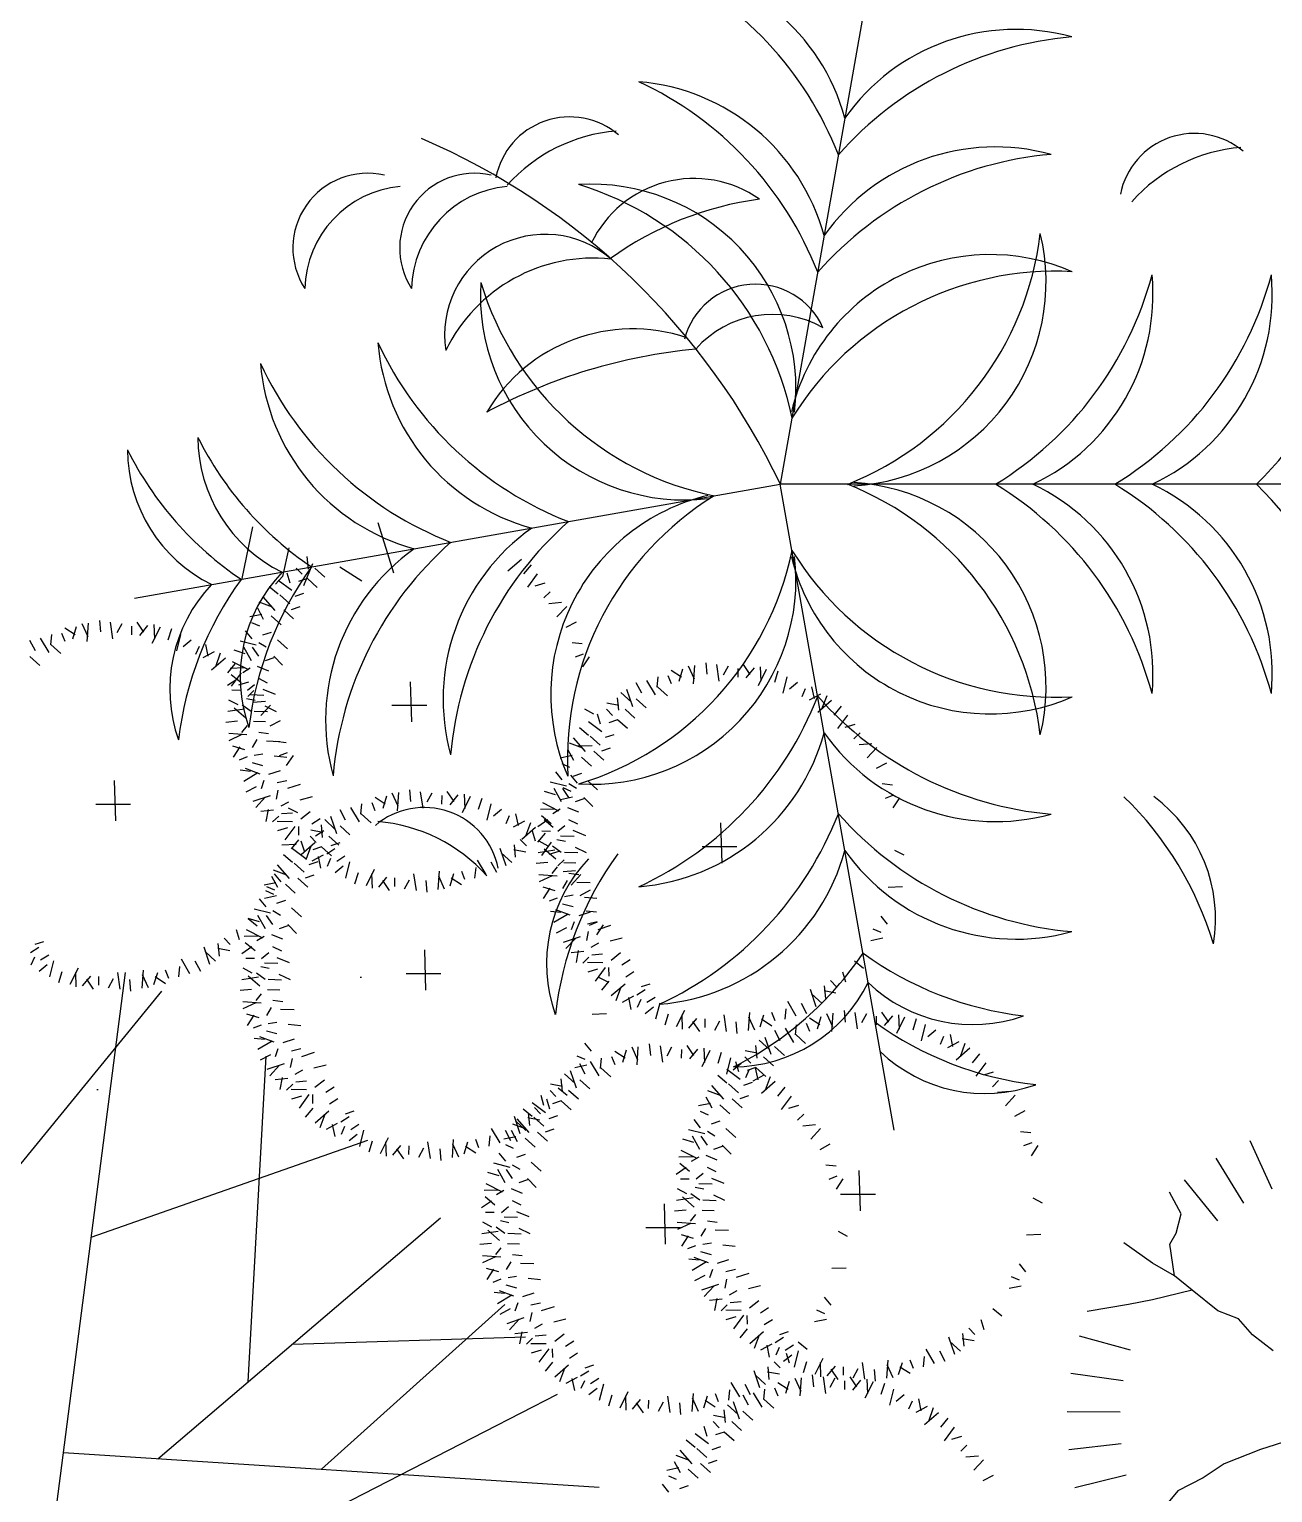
# Model space of a CAD drawing. Header units: millimetres. Extents: x 216896 to 446004, y 63591 to 243769.
# Drawn here: x 395228 to 396462, y 135965 to 137417 of the extents above; entities that cross this region are included whole.
import ezdxf

# ---------------------------------------------------------------- set-up
doc = ezdxf.new("R2010")
doc.units = ezdxf.units.MM
doc.layers.add('green', color=7, linetype='Continuous', true_color=0x45e718)
doc.layers.add('trees', color=7, linetype='Continuous', true_color=0x547000)

msp = doc.modelspace()

# ---------------------------------------------------------------- hatches: boundary and pattern name
at = {"layer": 'trees'}
h = msp.add_hatch(dxfattribs=at)
h.set_pattern_fill('AR-SAND', color=256, scale=800, angle=-13.3582, style=0)
h.set_pattern_definition([(24.1418192, (-254361296.3, 15354406.2), (307.104099, 1511.3975627), [0, -1216, 0, -1360, 0, -1300]), (354.1418192, (-254361296.3, 15354406.2), (1899.13399, 1869.525503), [0, -656, 0, -1096, 0, -420]), (314.1418192, (-254362253.6, 15354633.5), (2424.956389, -571.182904), [0, -400, 0, -1440, 0, -1880]), (304.1418192, (-254362253.6, 15354633.5), (2502.057127, 127.520706), [0, -200, 0, -944, 0, -1080])])
edge = h.paths.add_edge_path()
edge.add_arc((392470.5, 131627.5), 5790.2, -13.35818, 346.64182)

# ---------------------------------------------------------------- linework, layer by layer
at = {"layer": 'green'}
for p, q in [((396085.9, 137606), (395972.9, 136965.3)), ((395332.1, 136852.3), (395972.9, 136965.3)), ((396623.6, 136965.3), (395972.9, 136965.3)), ((396085.9, 136324.5), (395972.9, 136965.3)), ((395498.4, 136875.9), (395492.5, 136882)), ((395503.2, 136893.5), (395504.4, 136881)), ((395520.8, 136873.1), (395511, 136882)), ((395702.4, 136879.3), (395716, 136891.1)), ((395718.4, 136876.3), (395725.9, 136885.2)), ((395488.1, 136859.8), (395474.7, 136869.7)), ((395486.6, 136867.2), (395483.6, 136877.1)), ((395503.6, 136871.7), (395494.9, 136868.7)), ((395513.4, 136862.8), (395503.6, 136871.7)), ((395722.2, 136863), (395732, 136876.3)), ((395729.6, 136864.5), (395739.4, 136867.4)), ((395471.8, 136840.1), (395459.9, 136853.6)), ((395474.7, 136856.1), (395465.8, 136863.5)), ((395486.3, 136846.5), (395476.4, 136855.4)), ((395499.9, 136856.8), (395491.2, 136853.9)), ((395738.2, 136852.6), (395744.4, 136858.5)), ((395454, 136842.5), (395459.9, 136831.4)), ((395455.5, 136848.7), (395468.8, 136843.8)), ((395490, 136831.7), (395480.1, 136840.6)), ((395496.2, 136843.5), (395487.5, 136840.6)), ((395755.8, 136847.8), (395743.3, 136846.6)), ((395761, 136844.1), (395751.3, 136833.7)), ((395274.3, 136823.7), (395270.7, 136811.7)), ((395279.7, 136827.1), (395285.7, 136814.1)), ((395285.1, 136809.4), (395286.4, 136827.4)), ((395298.6, 136818.7), (395297.5, 136830.2)), ((395310.6, 136811.9), (395308.2, 136828.3)), ((395314.8, 136818.1), (395319.7, 136827.2)), ((395329.3, 136815.9), (395329.5, 136824.4)), ((395334.3, 136828.5), (395341.1, 136818.5)), ((395345.1, 136825), (395337.1, 136815.3)), ((395349.7, 136807.6), (395357.7, 136823.8)), ((395351.4, 136826), (395351.9, 136811.8)), ((395446.6, 136833.9), (395458.4, 136836.4)), ((395456.3, 136824.4), (395448.5, 136827.9)), ((395477.6, 136825.7), (395467.8, 136834.6)), ((395760.4, 136823.5), (395770.7, 136828.9)), ((395233.7, 136800.1), (395228.3, 136810.3)), ((395247.5, 136798.4), (395238.9, 136812.6)), ((395248.9, 136805.8), (395250, 136816.1)), ((395263.2, 136809.3), (395260.1, 136817.2)), ((395263, 136822.9), (395273.1, 136816.2)), ((395365.6, 136811), (395369.1, 136822.1)), ((395374.1, 136800.1), (395378.2, 136816.2)), ((395380.4, 136804.3), (395388.4, 136810.8)), ((395452.9, 136805.6), (395436.8, 136809.7)), ((395448.7, 136811.9), (395442.2, 136819.9)), ((395467.8, 136818.3), (395459.1, 136815.4)), ((395483.8, 136802), (395473.9, 136810.9)), ((395259.1, 136797.4), (395249.2, 136806.2)), ((395392.9, 136796.7), (395396.4, 136804.5)), ((395411, 136799), (395399.9, 136793.1)), ((395402.4, 136806.4), (395404.9, 136794.6)), ((395417.2, 136797.6), (395412.3, 136784.2)), ((395442, 136797.1), (395431, 136800.6)), ((395448, 136790.2), (395440.6, 136803.5)), ((395455.4, 136794.6), (395449.2, 136803.5)), ((395462.8, 136803.5), (395455.4, 136808)), ((395478.9, 136785.7), (395470.2, 136794.6)), ((395766.2, 136808.3), (395776.4, 136807.2)), ((395769.6, 136794), (395777.6, 136797.1)), ((395238.1, 136785.5), (395228.3, 136794.4)), ((395408.6, 136781.3), (395422.2, 136793.1)), ((395424.6, 136778.3), (395432, 136787.2)), ((395427, 136782.9), (395441.3, 136783.4)), ((395445.4, 136781.2), (395429.3, 136789.2)), ((395446.8, 136782.8), (395439.4, 136778.3)), ((395465.3, 136779.8), (395454.2, 136784.3)), ((395470.2, 136793.1), (395461.6, 136790.2)), ((395783.2, 136794.2), (395776.6, 136784.1)), ((395864.6, 136780.9), (395874.7, 136774.2)), ((395876, 136781.7), (395872.3, 136769.7)), ((395881.4, 136785.1), (395887.3, 136772.1)), ((395886.8, 136767.4), (395888, 136785.4)), ((395900.2, 136776.7), (395899.2, 136788.2)), ((395912.3, 136769.9), (395909.8, 136786.3)), ((395916.5, 136776.1), (395921.4, 136785.2)), ((395931, 136773.9), (395931.1, 136782.4)), ((395936, 136786.5), (395942.8, 136776.5)), ((395946.8, 136783), (395938.8, 136773.3)), ((395951.3, 136765.6), (395959.3, 136781.8)), ((395953, 136784), (395953.6, 136769.8)), ((395967.3, 136769), (395970.7, 136780.1)), ((395424.5, 136765.8), (395434.5, 136772.6)), ((395428, 136776.6), (395437.8, 136768.6)), ((395428.3, 136765), (395438.2, 136778.3)), ((395435.7, 136766.4), (395445.6, 136769.4)), ((395451.3, 136766.4), (395444.2, 136760.7)), ((395464.1, 136768), (395455.4, 136772.4)), ((395607.3, 136729.4), (395606, 136769.4)), ((395835.4, 136758.1), (395830, 136768.3)), ((395849.1, 136756.4), (395840.6, 136770.6)), ((395850.6, 136763.8), (395851.6, 136774.1)), ((395864.8, 136767.3), (395861.7, 136775.2)), ((395975.8, 136758.1), (395979.8, 136774.2)), ((395982.1, 136762.3), (395990.1, 136768.8)), ((395434.9, 136746.3), (395425.8, 136751.2)), ((395437.1, 136760.8), (395428.6, 136761)), ((395451.7, 136750.8), (395443.3, 136752.4)), ((395444.4, 136754.6), (395450.5, 136760.5)), ((395460.3, 136755.8), (395447.1, 136756.2)), ((395472, 136756.6), (395459.6, 136761.6)), ((395811, 136753.5), (395812.2, 136741)), ((395814.7, 136758.6), (395825.2, 136749)), ((395826.5, 136744.4), (395820.7, 136761.5)), ((395839.8, 136743.5), (395829.9, 136752.4)), ((395860.8, 136755.4), (395850.9, 136764.2)), ((395994.6, 136754.7), (395998, 136762.5)), ((396012.7, 136757), (396001.6, 136751.1)), ((396004, 136764.4), (396006.5, 136752.6)), ((396010.2, 136739.3), (396023.8, 136751.1)), ((396018.9, 136755.5), (396013.9, 136742.2)), ((395441.2, 136742.1), (395424.8, 136739.7)), ((395442.4, 136733.2), (395430.9, 136743.2)), ((395447.8, 136739.9), (395439, 136746.2)), ((395462, 136749.8), (395449.5, 136748.6)), ((395464, 136739.5), (395450.8, 136739.9)), ((395467.1, 136746.1), (395457.5, 136735.7)), ((395472.9, 136739.6), (395461.7, 136745)), ((395622.1, 136745.7), (395587.5, 136745.7)), ((395778.5, 136742.4), (395787.6, 136737.5)), ((395794.4, 136727.2), (395791.4, 136737.1)), ((395806.3, 136735.9), (395800.3, 136742)), ((395800.9, 136748.3), (395812.8, 136746.1)), ((395828.7, 136733.1), (395818.8, 136742)), ((396026.3, 136736.3), (396033.7, 136745.2)), ((395434.4, 136730.1), (395422.8, 136729)), ((395443.8, 136725.8), (395438.3, 136719.1)), ((395462.2, 136729.4), (395450.2, 136729.8)), ((395466.6, 136725.5), (395476.9, 136730.9)), ((395782.6, 136716.1), (395773.7, 136723.5)), ((395795.9, 136719.8), (395782.6, 136729.7)), ((395811.4, 136731.7), (395802.7, 136728.7)), ((395821.3, 136722.8), (395811.4, 136731.7)), ((396030, 136723), (396039.8, 136736.3)), ((396037.4, 136724.4), (396047.3, 136727.4)), ((395443.6, 136716.6), (395425.6, 136717.9)), ((395426, 136711.2), (395438.9, 136717.2)), ((395453.6, 136712), (395448.9, 136704.2)), ((395465.1, 136717.8), (395455.4, 136719)), ((395476.4, 136709.8), (395463.1, 136710.3)), ((395472.3, 136710.3), (395482.6, 136709.2)), ((395763.3, 136708.7), (395776.6, 136703.8)), ((395779.6, 136700.1), (395767.7, 136713.6)), ((395794.1, 136706.5), (395784.2, 136715.4)), ((395807.7, 136716.8), (395799, 136713.9)), ((396046, 136712.6), (396052.2, 136718.5)), ((396063.6, 136707.8), (396051.1, 136706.6)), ((395429.3, 136705.8), (395441.3, 136702.1)), ((395430.2, 136694.5), (395436.8, 136704.6)), ((395443.8, 136694.7), (395435.8, 136691.6)), ((395459.4, 136697.5), (395450.8, 136696.1)), ((395483.1, 136694.2), (395470.7, 136695.4)), ((395475.8, 136696), (395483.8, 136699.1)), ((395489.4, 136696.2), (395482.7, 136686.1)), ((395754.4, 136693.9), (395766.3, 136696.4)), ((395761.8, 136702.5), (395767.7, 136691.4)), ((395786.3, 136705.8), (395772.1, 136705.3)), ((395785.5, 136685.7), (395775.6, 136694.6)), ((395797.8, 136691.7), (395787.9, 136700.5)), ((395804, 136703.5), (395795.3, 136700.5)), ((396068.8, 136704.1), (396059.1, 136693.7)), ((395447.2, 136680.4), (395436.9, 136681.5)), ((395454.6, 136679), (395440.4, 136670.4)), ((395456.6, 136677.7), (395442.3, 136683.2)), ((395459.4, 136685.9), (395449, 136688.8)), ((395476.5, 136680.9), (395465.1, 136677.2)), ((395756.5, 136671.9), (395750, 136679.9)), ((395764.2, 136684.4), (395756.3, 136687.9)), ((396068.3, 136683.5), (396078.5, 136688.9)), ((395313.4, 136631.4), (395312.2, 136671.4)), ((395452.9, 136665.2), (395442.7, 136659.8)), ((395460.4, 136671.3), (395457.6, 136663.1)), ((395483.2, 136671), (395473.7, 136668.9)), ((395496.5, 136667.4), (395483.9, 136663.3)), ((395760.7, 136665.6), (395744.6, 136669.6)), ((395757, 136664.3), (395764.9, 136660.8)), ((395770.6, 136663.5), (395763.2, 136667.9)), ((395764.7, 136676.8), (395771.2, 136668.8)), ((395775.6, 136678.3), (395766.9, 136675.4)), ((395791.6, 136662), (395781.8, 136670.9)), ((396074, 136668.3), (396084.2, 136667.2)), ((395466.6, 136656.3), (395449.5, 136650.6)), ((395452.4, 136644.6), (395462.1, 136655)), ((395474.4, 136661.7), (395472.6, 136652.7)), ((395484.8, 136650), (395477.2, 136645.8)), ((395508.2, 136655), (395496.2, 136651.9)), ((395570.8, 136654.8), (395580.9, 136648.2)), ((395582.1, 136655.7), (395578.5, 136643.7)), ((395587.5, 136659), (395593.5, 136646.1)), ((395593, 136641.4), (395594.2, 136659.4)), ((395606.4, 136650.6), (395605.4, 136662.2)), ((395618.4, 136643.8), (395616, 136660.2)), ((395622.6, 136650.1), (395627.5, 136659.2)), ((395637.1, 136647.9), (395637.3, 136656.4)), ((395642.1, 136660.5), (395649, 136650.5)), ((395653, 136657), (395645, 136647.2)), ((395657.5, 136639.6), (395665.5, 136655.7)), ((395659.2, 136657.9), (395659.8, 136643.7)), ((395673.4, 136643), (395676.9, 136654)), ((395749.8, 136657.1), (395738.8, 136660.5)), ((395755.8, 136650.2), (395748.4, 136663.5)), ((395766.8, 136654.8), (395754.9, 136652.3)), ((395763.2, 136654.6), (395757.1, 136663.5)), ((395778, 136653.1), (395769.4, 136650.2)), ((395786.7, 136645.7), (395778, 136654.6)), ((396077.4, 136654), (396085.4, 136657.1)), ((396091, 136654.2), (396084.4, 136644.1)), ((395328.2, 136647.7), (395293.7, 136647.7)), ((395457.5, 136640.9), (395470.1, 136642.1)), ((395462.7, 136630.7), (395464.9, 136642.6)), ((395475.2, 136636.1), (395469, 136630.2)), ((395488.7, 136639.1), (395478, 136638.2)), ((395484.7, 136644.4), (395493.7, 136639.5)), ((395506.5, 136640.3), (395497.1, 136632.9)), ((395532.7, 136618.4), (395526.9, 136635.5)), ((395541.5, 136632.1), (395536.2, 136642.3)), ((395555.3, 136630.4), (395546.7, 136644.6)), ((395556.7, 136637.8), (395557.8, 136648.1)), ((395566.9, 136629.3), (395557.1, 136638.2)), ((395571, 136641.2), (395567.9, 136649.2)), ((395682, 136632.1), (395686, 136648.2)), ((395688.2, 136636.3), (395696.2, 136642.8)), ((395700.8, 136628.6), (395704.2, 136636.5)), ((395710.2, 136638.4), (395712.7, 136626.6)), ((395734.9, 136642.9), (395749.1, 136643.4)), ((395735.9, 136636.6), (395745.6, 136628.6)), ((395753.2, 136641.1), (395737.1, 136649.1)), ((395754.6, 136642.8), (395747.2, 136638.3)), ((395773.1, 136639.8), (395762, 136644.2)), ((395488.9, 136630.5), (395473.6, 136630.7)), ((395483.8, 136624.3), (395473.9, 136621.3)), ((395491.2, 136625.7), (395481.3, 136612.4)), ((395494.7, 136625.7), (395494.8, 136617.1)), ((395507, 136622.3), (395518.9, 136620.1)), ((395516.2, 136633.3), (395508, 136628)), ((395519.9, 136621.4), (395511.7, 136616.2)), ((395517.2, 136627.5), (395518.4, 136614.9)), ((395520.9, 136632.6), (395531.3, 136622.9)), ((395545.9, 136617.5), (395536.1, 136626.4)), ((395718.9, 136631), (395707.8, 136625.1)), ((395716.4, 136613.2), (395730, 136625.1)), ((395725, 136629.5), (395720.1, 136616.2)), ((395726.8, 136621.5), (395729.7, 136611.6)), ((395732.3, 136625.8), (395742.3, 136632.6)), ((395745, 136620.8), (395736.4, 136621)), ((395738.6, 136632.6), (395747.5, 136625.2)), ((395759.1, 136626.4), (395752, 136620.7)), ((395771.9, 136627.9), (395763.2, 136632.4)), ((395779.8, 136616.6), (395767.5, 136621.6)), ((395915.1, 136589.4), (395913.8, 136629.4)), ((395492.5, 136607.8), (395478.3, 136607.3)), ((395494.9, 136612.4), (395487.5, 136603.5)), ((395511, 136609.4), (395497.4, 136597.6)), ((395500.6, 136601.2), (395497.6, 136611.1)), ((395502.3, 136593.1), (395507.3, 136606.5)), ((395512.4, 136609.8), (395506.5, 136616)), ((395534.8, 136607.1), (395525, 136616)), ((395535.7, 136609.4), (395527, 136606.5)), ((395710.2, 136595.2), (395709, 136607.7)), ((395714.9, 136612.8), (395720.9, 136606.7)), ((395732.4, 136610.3), (395739.8, 136619.2)), ((395742.7, 136606.3), (395733.6, 136611.2)), ((395736.1, 136596.9), (395746, 136610.3)), ((395755.6, 136599.9), (395746.8, 136606.1)), ((395759.6, 136610.8), (395751.1, 136612.4)), ((395768.2, 136615.7), (395754.9, 136616.2)), ((395488.7, 136590.1), (395479.8, 136597.5)), ((395502.1, 136593.8), (395488.7, 136603.7)), ((395508.5, 136591.7), (395519.6, 136597.6)), ((395517.6, 136605.6), (395508.9, 136602.7)), ((395517.1, 136584.3), (395514.7, 136596.1)), ((395527.4, 136596.7), (395517.6, 136605.6)), ((395531, 136603.6), (395522.8, 136598.4)), ((395526.6, 136594), (395523.2, 136586.2)), ((395540.9, 136596.2), (395532.7, 136591)), ((395672.1, 136592.3), (395680.6, 136578.1)), ((395694.7, 136604.3), (395700.5, 136587.2)), ((395706.4, 136590.1), (395696, 136599.7)), ((395720.3, 136600.4), (395708.4, 136602.6)), ((395749, 136602.1), (395732.6, 136599.7)), ((395750.2, 136593.2), (395738.7, 136603.2)), ((395743.6, 136598.4), (395753.4, 136601.4)), ((395752.2, 136586.6), (395758.4, 136592.5)), ((395771.9, 136599.5), (395758.6, 136599.9)), ((395780.7, 136599.6), (395769.6, 136605)), ((395929.9, 136605.7), (395895.3, 136605.7)), ((396086.3, 136602.4), (396095.4, 136597.5)), ((395469.5, 136582.7), (395482.8, 136577.7)), ((395470.8, 136578.8), (395477.4, 136570.8)), ((395485.8, 136574), (395473.9, 136587.6)), ((395500.3, 136580.4), (395490.4, 136589.3)), ((395510.1, 136577.5), (395501.5, 136574.5)), ((395513.9, 136590.8), (395505.2, 136587.8)), ((395539.1, 136586.4), (395531.1, 136579.9)), ((395545.4, 136590.6), (395541.4, 136574.5)), ((395553.9, 136579.7), (395550.5, 136568.6)), ((395569.9, 136583.1), (395561.9, 136566.9)), ((395568.1, 136564.7), (395567.6, 136578.9)), ((395608.9, 136578.8), (395611.4, 136562.4)), ((395634.4, 136581.3), (395633.2, 136563.3)), ((395645.2, 136567), (395648.9, 136579)), ((395656.4, 136581.4), (395659.5, 136573.5)), ((395670.6, 136584.9), (395669.6, 136574.6)), ((395685.8, 136590.6), (395691.2, 136580.4)), ((395742.2, 136590.1), (395730.6, 136589)), ((395751.4, 136576.6), (395733.4, 136577.8)), ((395733.8, 136571.2), (395746.7, 136577.1)), ((395751.6, 136585.8), (395746.1, 136579.1)), ((395769.8, 136581.8), (395757.3, 136580.6)), ((395770, 136589.4), (395758, 136589.7)), ((395772.9, 136577.8), (395763.2, 136579)), ((395775, 136578.1), (395765.3, 136567.6)), ((395460.6, 136567.9), (395472.4, 136570.3)), ((395463.2, 136566.3), (395471, 136562.8)), ((395468, 136576.5), (395473.9, 136565.4)), ((395491.6, 136559.7), (395481.8, 136568.6)), ((395504, 136565.6), (395494.1, 136574.5)), ((395574.4, 136565.7), (395582.4, 136575.4)), ((395585.2, 136562.2), (395578.4, 136572.2)), ((395590.2, 136574.8), (395590.1, 136566.3)), ((395604.7, 136572.5), (395599.8, 136563.5)), ((395621, 136572), (395622, 136560.5)), ((395639.8, 136563.6), (395633.9, 136576.6)), ((395656.6, 136567.8), (395646.4, 136574.5)), ((395737.1, 136565.8), (395749.2, 136562.1)), ((395738, 136554.4), (395744.6, 136564.6)), ((395761.4, 136572), (395756.7, 136564.2)), ((395784.2, 136569.8), (395770.9, 136570.3)), ((395774.4, 136557.4), (395784.7, 136562.8)), ((396094.1, 136565.8), (396079.9, 136565.3)), ((395462.7, 136545.9), (395456.2, 136553.9)), ((395473, 136556.8), (395461.1, 136554.3)), ((395470.3, 136558.4), (395462.5, 136561.8)), ((395481.8, 136552.3), (395473.1, 136549.3)), ((395751.6, 136554.7), (395743.6, 136551.5)), ((395767.2, 136545.9), (395756.8, 136548.7)), ((395767.2, 136557.5), (395758.6, 136556.1)), ((395790.9, 136554.2), (395778.6, 136555.4)), ((395444.8, 136534.6), (395453.7, 136527.2)), ((395456, 136531.1), (395445, 136534.5)), ((395466.9, 136539.6), (395450.8, 136543.6)), ((395462, 136524.1), (395454.6, 136537.5)), ((395469.4, 136528.6), (395463.2, 136537.5)), ((395476.8, 136537.5), (395469.4, 136541.9)), ((395497.8, 136536), (395487.9, 136544.9)), ((395755, 136540.4), (395744.8, 136541.4)), ((395762.4, 136538.9), (395748.2, 136530.4)), ((395764.4, 136537.7), (395750.2, 136543.2)), ((395784.3, 136540.9), (395772.9, 136537.2)), ((395780.2, 136542.2), (395790.4, 136541.2)), ((396072.5, 136536.8), (396079, 136528.8)), ((395433, 136523.5), (395435.9, 136513.6)), ((395459.4, 136515.1), (395443.3, 136523.1)), ((395484.2, 136527.1), (395475.6, 136524.1)), ((395492.9, 136519.7), (395484.2, 136528.6)), ((395760.7, 136525.2), (395750.5, 136519.8)), ((395768.2, 136531.3), (395765.4, 136523.1)), ((395782.2, 136521.6), (395780.5, 136512.7)), ((395791, 136531), (395781.5, 136528.9)), ((395783.6, 136528), (395791.6, 136531.1)), ((395797.2, 136528.2), (395790.6, 136518.1)), ((395804.3, 136527.4), (395791.7, 136523.3)), ((396064.8, 136524.3), (396072.7, 136520.8)), ((395237.2, 136505.6), (395229, 136500.4)), ((395241.8, 136511.4), (395233.2, 136508.5)), ((395400.9, 136506.3), (395406.6, 136489.2)), ((395426.5, 136502.3), (395414.6, 136504.6)), ((395416.4, 136497.2), (395415.1, 136509.7)), ((395421.1, 136514.8), (395427, 136508.7)), ((395438.5, 136499.8), (395448.5, 136506.6)), ((395441, 136516.9), (395455.2, 136517.4)), ((395442, 136510.6), (395451.8, 136502.6)), ((395460.8, 136516.7), (395453.4, 136512.3)), ((395479.3, 136513.8), (395468.2, 136518.2)), ((395478.1, 136501.9), (395469.4, 136506.4)), ((395774.4, 136516.3), (395757.4, 136510.6)), ((395760.2, 136504.6), (395769.9, 136515)), ((395792.6, 136510), (395785, 136505.8)), ((395816, 136515), (395804, 136511.9)), ((396074.6, 136514.8), (396062.7, 136512.3)), ((395232.8, 136496), (395229.3, 136488.2)), ((395247, 136498.2), (395238.9, 136493)), ((395251.6, 136492.6), (395247.6, 136476.5)), ((395378.3, 136494.3), (395386.8, 136480)), ((395392, 136492.6), (395397.4, 136482.3)), ((395412.6, 136492.1), (395402.2, 136501.7)), ((395451.1, 136494.8), (395442.6, 136494.9)), ((395465.3, 136500.4), (395458.2, 136494.6)), ((395474.3, 136489.7), (395461.1, 136490.2)), ((395486, 136490.5), (395473.6, 136495.5)), ((395621.3, 136463.4), (395620, 136503.4)), ((395765.4, 136500.8), (395777.9, 136502.1)), ((395770.5, 136490.7), (395772.8, 136502.6)), ((395783, 136496.1), (395776.8, 136490.2)), ((395796.7, 136490.5), (395781.5, 136490.7)), ((395796.6, 136499.1), (395785.8, 136498.2)), ((395814.3, 136500.3), (395804.9, 136492.9)), ((395824, 136493.3), (395815.8, 136488)), ((396046.5, 136492.6), (396055.3, 136485.2)), ((395234.8, 135797.4), (395323.1, 136480.9)), ((395245.3, 136488.4), (395237.3, 136481.8)), ((395260.1, 136481.7), (395256.7, 136470.6)), ((395276.1, 136485.1), (395268, 136468.9)), ((395274.3, 136466.7), (395273.8, 136480.9)), ((395280.6, 136467.7), (395288.6, 136477.4)), ((395296.4, 136476.8), (395296.2, 136468.2)), ((395315.1, 136480.8), (395317.5, 136464.4)), ((395340.6, 136483.3), (395339.4, 136465.3)), ((395346, 136465.6), (395340.1, 136478.5)), ((395351.4, 136468.9), (395355.1, 136481)), ((395362.8, 136469.8), (395352.6, 136476.5)), ((395362.5, 136483.4), (395365.7, 136475.4)), ((395376.8, 136486.9), (395375.8, 136476.6)), ((395455.2, 136476.1), (395438.7, 136473.6)), ((395448.9, 136480.3), (395439.8, 136485.2)), ((395456.4, 136467.2), (395444.9, 136477.2)), ((395461.8, 136473.9), (395453, 136480.1)), ((395465.7, 136484.8), (395457.3, 136486.4)), ((395486.9, 136473.5), (395475.7, 136478.9)), ((395636.1, 136479.7), (395601.5, 136479.7)), ((395791.6, 136484.2), (395781.8, 136481.3)), ((395799, 136485.7), (395789.2, 136472.4)), ((395792.5, 136476.4), (395801.6, 136471.5)), ((395802.5, 136485.7), (395802.7, 136477.1)), ((395827.7, 136481.4), (395819.5, 136476.1)), ((396034.6, 136481.5), (396037.6, 136471.6)), ((394878, 135874), (395359.3, 136462.4)), ((395291.4, 136464.2), (395284.6, 136474.2)), ((395310.9, 136474.5), (395306, 136465.5)), ((395327.1, 136474), (395328.2, 136462.5)), ((395448.3, 136464), (395436.8, 136463)), ((395476.2, 136463.3), (395464.2, 136463.7)), ((395478, 136473.4), (395464.8, 136473.9)), ((395802.7, 136472.4), (395795.3, 136463.5)), ((395818.8, 136469.4), (395805.2, 136457.6)), ((395810.1, 136453.1), (395815.1, 136466.5)), ((395838.8, 136463.6), (395830.6, 136458.4)), ((395843.5, 136469.4), (395834.8, 136466.5)), ((396002.5, 136464.3), (396008.3, 136447.2)), ((396028.1, 136460.3), (396016.3, 136462.6)), ((396018, 136455.2), (396016.8, 136467.7)), ((396022.7, 136472.8), (396028.7, 136466.7)), ((395457.6, 136450.6), (395439.6, 136451.8)), ((395440, 136445.2), (395452.9, 136451.1)), ((395457.7, 136459.8), (395452.3, 136453.1)), ((395479.1, 136451.8), (395469.4, 136453)), ((395816.3, 136451.6), (395827.4, 136457.6)), ((395825, 136444.2), (395822.5, 136456.1)), ((395834.4, 136454), (395831, 136446.2)), ((395846.9, 136446.4), (395838.9, 136439.8)), ((395848.7, 136456.2), (395840.5, 136451)), ((395853.2, 136450.6), (395849.2, 136434.5)), ((395979.9, 136452.3), (395988.4, 136438)), ((395993.6, 136450.6), (395999, 136440.3)), ((396014.3, 136450.1), (396003.8, 136459.7)), ((395443.3, 136439.8), (395455.3, 136436.1)), ((395444.2, 136428.4), (395450.8, 136438.5)), ((395467.6, 136446), (395462.9, 136438.1)), ((395490.4, 136443.8), (395477.1, 136444.3)), ((395800.3, 136439.8), (395786.1, 136439.2)), ((395861.7, 136439.7), (395858.3, 136428.6)), ((395877.7, 136443.1), (395869.7, 136426.9)), ((395876, 136424.7), (395875.4, 136438.9)), ((395882.2, 136425.7), (395890.2, 136435.4)), ((395893, 136422.2), (395886.2, 136432.2)), ((395898, 136434.8), (395897.9, 136426.2)), ((395912.5, 136432.5), (395907.7, 136423.5)), ((395916.7, 136438.8), (395919.2, 136422.4)), ((395928.8, 136432), (395929.8, 136420.5)), ((395942.2, 136441.3), (395941, 136423.3)), ((395947.6, 136423.6), (395941.7, 136436.5)), ((395953, 136426.9), (395956.7, 136439)), ((395964.4, 136427.8), (395954.3, 136434.5)), ((395964.2, 136441.4), (395967.3, 136433.4)), ((395978.4, 136444.9), (395977.4, 136434.6)), ((396001.9, 136435.9), (396012, 136429.3)), ((396013.2, 136436.8), (396009.6, 136424.7)), ((396018.7, 136440.1), (396024.6, 136427.2)), ((396024.1, 136422.5), (396025.3, 136440.4)), ((396037.5, 136431.7), (396036.5, 136443.2)), ((396049.6, 136424.9), (396047.1, 136441.3)), ((396053.8, 136431.2), (396058.6, 136440.3)), ((396068.2, 136428.9), (396068.4, 136437.5)), ((396073.3, 136441.6), (396080.1, 136431.6)), ((396084.1, 136438), (396076.1, 136428.3)), ((396088.6, 136420.7), (396096.6, 136436.8)), ((396090.3, 136439), (396090.9, 136424.8)), ((396104.6, 136424.1), (396108, 136435.1)), ((395457.7, 136428.6), (395449.8, 136425.5)), ((395470.6, 136411.7), (395456.3, 136417.2)), ((395473.4, 136419.9), (395462.9, 136422.7)), ((395473.4, 136431.4), (395464.8, 136430.1)), ((395497.1, 136428.1), (395484.7, 136429.4)), ((395972.7, 136413.1), (395967.3, 136423.4)), ((395986.4, 136411.5), (395977.9, 136425.7)), ((395987.9, 136418.9), (395988.9, 136429.1)), ((395998, 136410.4), (395988.2, 136419.3)), ((396002.1, 136422.3), (395999, 136430.3)), ((396113.1, 136413.2), (396117.1, 136429.3)), ((396119.4, 136417.4), (396127.3, 136423.9)), ((396131.9, 136409.7), (396135.3, 136417.6)), ((396141.3, 136419.5), (396143.8, 136407.6)), ((395461.2, 136414.4), (395450.9, 136415.4)), ((395468.6, 136412.9), (395454.4, 136404.4)), ((395474.4, 136405.2), (395471.6, 136397.1)), ((395490.5, 136414.9), (395479.1, 136411.1)), ((395497.2, 136405), (395487.7, 136402.8)), ((395778.7, 136410.8), (395785.2, 136402.8)), ((395808.7, 136402.8), (395818.8, 136396.1)), ((395820, 136403.7), (395816.3, 136391.6)), ((395825.4, 136407), (395831.3, 136394.1)), ((395830.8, 136389.3), (395832, 136407.3)), ((395844.3, 136398.6), (395843.2, 136410.1)), ((395856.3, 136391.8), (395853.9, 136408.2)), ((395860.5, 136398.1), (395865.4, 136407.1)), ((395875, 136395.8), (395875.2, 136404.4)), ((395880, 136408.4), (395886.8, 136398.4)), ((395890.8, 136404.9), (395882.8, 136395.2)), ((395895.3, 136387.5), (395903.4, 136403.7)), ((395897.1, 136405.9), (395897.6, 136391.7)), ((395938.1, 136403.4), (395950, 136401.1)), ((395948.3, 136408.5), (395949.5, 136396)), ((395952, 136413.7), (395962.5, 136404)), ((395963.8, 136399.4), (395958, 136416.5)), ((395977.1, 136398.5), (395967.2, 136407.4)), ((396150, 136412.1), (396138.9, 136406.1)), ((396147.5, 136394.3), (396161.1, 136406.1)), ((396156.1, 136410.6), (396151.2, 136397.3)), ((395444.7, 136074.8), (395462.6, 136398)), ((395466.9, 136399.2), (395456.7, 136393.8)), ((395480.6, 136390.3), (395463.5, 136384.5)), ((395466.4, 136378.5), (395476.1, 136389)), ((395488.4, 136395.6), (395486.6, 136386.7)), ((395510.5, 136401.4), (395497.9, 136397.3)), ((395522.2, 136388.9), (395510.1, 136385.9)), ((395780.8, 136388.8), (395768.9, 136386.3)), ((395771, 136398.2), (395778.8, 136394.8)), ((395779.4, 136380), (395774, 136390.3)), ((395793.1, 136378.3), (395784.6, 136392.6)), ((395794.6, 136385.7), (395795.6, 136396)), ((395808.9, 136389.2), (395805.8, 136397.2)), ((395911.3, 136390.9), (395914.7, 136402)), ((395919.8, 136380), (395923.8, 136396.1)), ((395926.1, 136384.2), (395934.1, 136390.8)), ((395931.7, 136382.3), (395928.7, 136392.1)), ((395943.5, 136390.9), (395937.6, 136397.1)), ((395966, 136388.2), (395956.1, 136397.1)), ((396163.6, 136391.3), (396171, 136400.2)), ((396167.3, 136378), (396177.1, 136391.3)), ((395471.5, 136374.8), (395484.1, 136376)), ((395476.7, 136364.7), (395478.9, 136376.6)), ((395498.7, 136383.9), (395491.2, 136379.7)), ((395520.5, 136374.2), (395511.1, 136366.8)), ((395755, 136375.4), (395756.3, 136362.9)), ((395758.8, 136380.5), (395769.2, 136370.9)), ((395770.5, 136366.3), (395764.8, 136383.4)), ((395783.8, 136365.4), (395773.9, 136374.3)), ((395804.8, 136377.3), (395794.9, 136386.2)), ((395919.8, 136371.1), (395911, 136378.6)), ((395933.2, 136374.8), (395919.8, 136384.7)), ((395938.6, 136376.6), (395942.1, 136384.4)), ((395948.7, 136386.7), (395940, 136383.7)), ((395956.7, 136379), (395945.6, 136373)), ((395948.1, 136386.4), (395950.6, 136374.5)), ((395958.5, 136377.8), (395948.7, 136386.7)), ((395962.9, 136377.5), (395958, 136364.1)), ((396174.7, 136379.5), (396184.5, 136382.4)), ((396183.3, 136367.6), (396189.5, 136373.6)), ((395489.2, 136370.1), (395483, 136364.1)), ((395502.9, 136364.4), (395487.6, 136364.7)), ((395502.7, 136373.1), (395492, 136372.2)), ((395505.2, 136359.7), (395495.3, 136346.4)), ((395508.7, 136359.7), (395508.8, 136351)), ((395530.2, 136367.2), (395522, 136362)), ((395738.4, 136349.1), (395735.5, 136359)), ((395750.3, 136357.8), (395744.4, 136363.9)), ((395744.9, 136370.3), (395756.8, 136368)), ((395752.6, 136366.5), (395761.5, 136359.1)), ((395772.7, 136355.1), (395762.8, 136363.9)), ((395900.6, 136363.7), (395913.9, 136358.8)), ((395916.9, 136355.1), (395905, 136368.7)), ((395931.4, 136361.5), (395921.5, 136370.4)), ((395945, 136371.9), (395936.3, 136368.9)), ((395954.3, 136361.2), (395967.8, 136373)), ((395970.3, 136358.2), (395977.7, 136367.1)), ((396200.9, 136362.9), (396188.4, 136361.7)), ((396206.1, 136359.1), (396196.4, 136348.7)), ((395497.8, 136358.2), (395487.9, 136355.3)), ((395508.9, 136346.4), (395501.5, 136337.5)), ((395533.9, 136355.4), (395525.7, 136350.1)), ((395726.6, 136338), (395717.7, 136345.4)), ((395739.9, 136341.7), (395726.6, 136351.6)), ((395728.9, 136346.8), (395734.8, 136340.6)), ((395740.8, 136355.4), (395743.7, 136345.6)), ((395755.4, 136353.6), (395746.8, 136350.6)), ((395765.3, 136344.7), (395755.4, 136353.6)), ((395891.7, 136348.9), (395903.5, 136351.4)), ((395899.1, 136357.6), (395905, 136346.5)), ((395922.7, 136340.8), (395912.9, 136349.7)), ((395935.1, 136346.7), (395925.2, 136355.6)), ((395941.3, 136358.5), (395932.6, 136355.6)), ((395974, 136344.9), (395983.9, 136358.2)), ((395981.4, 136346.4), (395991.3, 136349.3)), ((395525, 136343.4), (395511.4, 136331.5)), ((395516.3, 136327.1), (395521.3, 136340.4)), ((395522.5, 136325.6), (395533.6, 136331.5)), ((395531.1, 136318.2), (395528.7, 136330.1)), ((395545, 136337.6), (395536.8, 136332.3)), ((395549.7, 136343.4), (395541, 136340.4)), ((395554.8, 136330.2), (395546.7, 136324.9)), ((395707.3, 136330.6), (395720.7, 136325.7)), ((395708.7, 136338.3), (395714.4, 136321.2)), ((395720.4, 136324), (395710, 136333.7)), ((395723.6, 136322), (395711.8, 136335.6)), ((395734.3, 136334.3), (395722.4, 136336.6)), ((395724.2, 136329.2), (395722.9, 136341.7)), ((395738.1, 136328.4), (395728.3, 136337.3)), ((395751.7, 136338.8), (395743.1, 136335.8)), ((395893.8, 136326.9), (395887.3, 136334.9)), ((395901.5, 136339.5), (395893.6, 136342.9)), ((395912.9, 136333.4), (395904.2, 136330.4)), ((395990.1, 136334.5), (395996.2, 136340.4)), ((396205.5, 136338.5), (396215.8, 136343.9)), ((395540.6, 136328), (395537.2, 136320.1)), ((395553.1, 136320.3), (395545.1, 136313.8)), ((395559.4, 136324.5), (395555.4, 136308.4)), ((395583.9, 136317), (395575.9, 136300.9)), ((395670.4, 136315.4), (395673.5, 136307.4)), ((395684.6, 136318.8), (395683.6, 136308.6)), ((395686.1, 136326.2), (395694.6, 136312)), ((395698.4, 136315.8), (395710.3, 136318.3)), ((395699.8, 136324.6), (395705.2, 136314.3)), ((395705.9, 136324.4), (395711.8, 136313.3)), ((395729.5, 136307.6), (395719.6, 136316.5)), ((395741.8, 136313.6), (395732, 136322.5)), ((395748, 136325.4), (395739.4, 136322.5)), ((395887.1, 136312.1), (395876.1, 136315.6)), ((395898, 136320.7), (395881.9, 136324.7)), ((395893.1, 136305.2), (395885.7, 136318.5)), ((395900.5, 136309.7), (395894.4, 136318.5)), ((395907.9, 136318.5), (395900.5, 136323)), ((395928.9, 136317.1), (395919, 136326)), ((396007.7, 136329.8), (395995.2, 136328.5)), ((396012.8, 136326), (396003.2, 136315.6)), ((396211.3, 136323.3), (396221.5, 136322.3)), ((395289.2, 136218.4), (395563.5, 136314.4)), ((395567.9, 136313.6), (395564.5, 136302.6)), ((395582.1, 136298.7), (395581.6, 136312.9)), ((395588.4, 136299.7), (395596.4, 136309.4)), ((395599.2, 136296.1), (395592.4, 136306.1)), ((395604.2, 136308.8), (395604, 136300.2)), ((395618.7, 136306.5), (395613.8, 136297.4)), ((395622.9, 136312.8), (395625.3, 136296.4)), ((395635, 136306), (395636, 136294.5)), ((395648.4, 136315.2), (395647.2, 136297.3)), ((395653.8, 136297.6), (395647.9, 136310.5)), ((395659.2, 136300.9), (395662.9, 136313)), ((395670.6, 136301.8), (395660.4, 136308.4)), ((395700.6, 136293.8), (395694, 136301.8)), ((395708.2, 136306.3), (395700.4, 136309.8)), ((395890.5, 136296.2), (395874.4, 136304.2)), ((395915.3, 136308.2), (395906.7, 136305.2)), ((395924, 136300.8), (395915.3, 136309.7)), ((396012.3, 136305.4), (396022.5, 136310.8)), ((396214.7, 136309.1), (396222.7, 136312.2)), ((396228.3, 136309.3), (396221.7, 136299.1)), ((395704.8, 136287.5), (395688.7, 136291.6)), ((395714.7, 136285.4), (395707.3, 136289.9)), ((395719.6, 136300.2), (395711, 136297.3)), ((395735.7, 136283.9), (395725.8, 136292.8)), ((395869.6, 136280.8), (395879.6, 136287.7)), ((395872.2, 136297.9), (395886.4, 136298.5)), ((395873.2, 136291.7), (395882.9, 136283.7)), ((395891.9, 136297.8), (395884.5, 136293.4)), ((395910.4, 136294.8), (395899.3, 136299.3)), ((395909.2, 136283), (395900.5, 136287.4)), ((396018, 136290.2), (396028.3, 136289.2)), ((395693.9, 136279), (395682.8, 136282.5)), ((395699.9, 136272.1), (395692.5, 136285.4)), ((395707.3, 136276.5), (395701.1, 136285.4)), ((395722.1, 136275.1), (395713.4, 136272.1)), ((395730.7, 136267.6), (395722.1, 136276.5)), ((395882.3, 136275.8), (395873.7, 136276)), ((395896.4, 136281.4), (395889.3, 136275.7)), ((395917.1, 136271.6), (395904.8, 136276.6)), ((396021.5, 136275.9), (396029.4, 136279.1)), ((396035.1, 136276.2), (396028.4, 136266)), ((396052.4, 136244.5), (396051.1, 136284.5)), ((395678.9, 136264.8), (395693.1, 136265.3)), ((395679.9, 136258.5), (395689.6, 136250.5)), ((395697.3, 136263.1), (395681.1, 136271.1)), ((395698.6, 136264.7), (395691.2, 136260.2)), ((395717.2, 136261.7), (395706, 136266.2)), ((395880, 136261.3), (395870.9, 136266.2)), ((395887.5, 136248.2), (395876, 136258.2)), ((395892.9, 136254.9), (395884.1, 136261.2)), ((395896.9, 136265.8), (395888.4, 136267.5)), ((395905.4, 136270.8), (395892.2, 136271.3)), ((395918, 136254.6), (395906.9, 136260)), ((396067.2, 136260.8), (396032.6, 136260.8)), ((396223.6, 136257.4), (396232.7, 136252.5)), ((395676.4, 136247.7), (395686.4, 136254.5)), ((395689, 136242.7), (395680.4, 136242.9)), ((395703.2, 136248.3), (395696.1, 136242.6)), ((395715.9, 136249.9), (395707.3, 136254.3)), ((395723.8, 136238.5), (395711.5, 136243.5)), ((395859.1, 136211.3), (395857.9, 136251.3)), ((395879.5, 136245.1), (395867.9, 136244.1)), ((395886.3, 136257.2), (395869.9, 136254.7)), ((395907.3, 136244.4), (395895.3, 136244.8)), ((395909.2, 136254.5), (395895.9, 136255)), ((395355.2, 135998.5), (395635.6, 136237.5)), ((395686.7, 136228.2), (395677.7, 136233.1)), ((395703.6, 136232.7), (395695.1, 136234.4)), ((395712.2, 136237.7), (395698.9, 136238.1)), ((395888.7, 136231.7), (395870.7, 136232.9)), ((395871.1, 136226.3), (395884, 136232.2)), ((395888.9, 136240.9), (395883.4, 136234.1)), ((395910.2, 136232.8), (395900.5, 136234.1)), ((395693, 136224), (395676.6, 136221.6)), ((395694.2, 136215.1), (395682.7, 136225.1)), ((395699.7, 136221.8), (395690.8, 136228.1)), ((395715.9, 136221.4), (395702.6, 136221.8)), ((395724.8, 136221.5), (395713.6, 136226.9)), ((395873.9, 136227.6), (395839.4, 136227.6)), ((395874.4, 136220.8), (395886.4, 136217.2)), ((395875.3, 136209.5), (395881.9, 136219.6)), ((395898.7, 136227), (395894, 136219.2)), ((395921.5, 136224.9), (395908.2, 136225.3)), ((396030.3, 136224.3), (396039.4, 136219.4)), ((396231.4, 136220.8), (396217.2, 136220.3)), ((395686.2, 136212), (395674.7, 136210.9)), ((395695.5, 136198.5), (395677.5, 136199.8)), ((395695.6, 136207.7), (395690.2, 136201)), ((395714, 136211.3), (395702.1, 136211.7)), ((395716.9, 136199.7), (395707.3, 136200.9)), ((395888.9, 136209.7), (395880.9, 136206.6)), ((395904.5, 136200.9), (395894.1, 136203.8)), ((395904.5, 136212.5), (395895.9, 136211.2)), ((395928.2, 136209.2), (395915.9, 136210.5)), ((395677.8, 136193.1), (395690.7, 136199.1)), ((395681.1, 136187.7), (395693.2, 136184.1)), ((395682, 136176.4), (395688.7, 136186.5)), ((395705.5, 136193.9), (395700.8, 136186.1)), ((395728.2, 136191.7), (395715, 136192.2)), ((395892.3, 136195.4), (395882.1, 136196.5)), ((395899.7, 136194), (395885.5, 136185.4)), ((395901.7, 136192.8), (395887.4, 136198.2)), ((395905.5, 136186.3), (395902.7, 136178.1)), ((395921.6, 136195.9), (395910.2, 136192.2)), ((395928.3, 136186.1), (395918.8, 136183.9)), ((396038.2, 136187.7), (396024, 136187.2)), ((396209.8, 136191.8), (396216.3, 136183.8)), ((395695.6, 136176.6), (395687.6, 136173.5)), ((395711.3, 136167.8), (395700.8, 136170.7)), ((395711.2, 136179.4), (395702.7, 136178)), ((395734.9, 136176.1), (395722.6, 136177.3)), ((395898, 136180.2), (395887.8, 136174.9)), ((395911.7, 136171.4), (395894.7, 136165.6)), ((395919.5, 136176.7), (395917.7, 136167.7)), ((395941.6, 136182.4), (395929, 136178.3)), ((396202.1, 136179.3), (396210, 136175.9)), ((395699.1, 136162.3), (395688.8, 136163.4)), ((395706.5, 136160.9), (395692.2, 136152.3)), ((395708.4, 136159.7), (395694.2, 136165.1)), ((395728.3, 136162.8), (395717, 136159.1)), ((395897.5, 136159.6), (395907.2, 136170)), ((395902.6, 136155.9), (395915.2, 136157.1)), ((395907.8, 136145.7), (395910.1, 136157.6)), ((395929.9, 136165), (395922.3, 136160.8)), ((395953.3, 136170), (395941.3, 136167)), ((396016.5, 136158.7), (396023, 136150.7)), ((396211.9, 136169.8), (396200, 136167.4)), ((395517.7, 135988), (395699.7, 136151.6)), ((395704.8, 136147.1), (395694.5, 136141.7)), ((395712.3, 136153.2), (395709.4, 136145)), ((395726.2, 136143.6), (395724.5, 136134.6)), ((395735, 136152.9), (395725.5, 136150.8)), ((395748.4, 136149.3), (395735.7, 136145.2)), ((395920.3, 136151.1), (395914.1, 136145.2)), ((395934, 136145.5), (395918.7, 136145.8)), ((395933.9, 136154.1), (395923.1, 136153.2)), ((395951.6, 136155.3), (395942.2, 136147.9)), ((395961.3, 136148.3), (395953.1, 136143)), ((396008.9, 136146.2), (396016.7, 136142.7)), ((396183.7, 136147.6), (396192.6, 136140.2)), ((395718.5, 136138.2), (395701.4, 136132.5)), ((395704.3, 136126.5), (395713.9, 136136.9)), ((395736.6, 136131.9), (395729.1, 136127.7)), ((395760, 136136.9), (395748, 136133.9)), ((395928.9, 136139.3), (395919, 136136.3)), ((395936.3, 136140.8), (395926.4, 136127.4)), ((395940, 136127.4), (395932.6, 136118.5)), ((395939.8, 136140.7), (395939.9, 136132.1)), ((395965, 136136.4), (395956.8, 136131.2)), ((396018.6, 136136.7), (396006.8, 136134.2)), ((396160, 136127.9), (396166, 136121.7)), ((396171.9, 136136.5), (396174.9, 136126.6)), ((395488.7, 136112.3), (395719.9, 136119.5)), ((395709.4, 136122.8), (395721.9, 136124)), ((395714.5, 136112.6), (395716.8, 136124.5)), ((395727, 136118), (395720.9, 136112.1)), ((395740.7, 136112.4), (395725.5, 136112.6)), ((395740.6, 136121), (395729.8, 136120.1)), ((395758.4, 136122.2), (395749, 136114.8)), ((395768, 136115.2), (395759.8, 136109.9)), ((395956.1, 136124.5), (395942.5, 136112.6)), ((395947.4, 136108.2), (395952.4, 136121.5)), ((395953.6, 136106.7), (395964.7, 136112.6)), ((395976.1, 136118.7), (395967.9, 136113.4)), ((395980.8, 136124.5), (395972.1, 136121.5)), ((395990.5, 136114.5), (395999.4, 136107.1)), ((396139.8, 136119.3), (396145.6, 136102.2)), ((396151.6, 136105.1), (396141.1, 136114.8)), ((396165.4, 136115.4), (396153.5, 136117.6)), ((396155.3, 136110.2), (396154.1, 136122.8)), ((395735.7, 136106.2), (395725.8, 136103.2)), ((395743.1, 136107.6), (395733.2, 136094.3)), ((395746.5, 136107.6), (395746.7, 136099)), ((395771.7, 136103.3), (395763.6, 136098.1)), ((395962.2, 136099.3), (395959.8, 136111.1)), ((395971.7, 136109), (395968.3, 136101.2)), ((395984.2, 136101.4), (395976.2, 136094.9)), ((395986, 136111.3), (395977.8, 136106)), ((395978.6, 136103.4), (395981.6, 136093.5)), ((395990.5, 136105.6), (395986.5, 136089.5)), ((396015, 136098.1), (396007, 136082)), ((396115.7, 136099.9), (396114.7, 136089.6)), ((396117.2, 136107.3), (396125.7, 136093.1)), ((396130.9, 136105.6), (396136.3, 136095.4)), ((395746.8, 136094.3), (395739.4, 136085.4)), ((395762.8, 136091.3), (395749.2, 136079.5)), ((395754.2, 136075.1), (395759.1, 136088.4)), ((395782.8, 136085.5), (395774.7, 136080.3)), ((395787.5, 136091.3), (395778.9, 136088.4)), ((395946.6, 136086.2), (395952.3, 136069.1)), ((395972.2, 136082.3), (395960.3, 136084.5)), ((395962, 136077.1), (395960.8, 136089.7)), ((395966.8, 136094.7), (395972.7, 136088.6)), ((395999, 136094.7), (395995.6, 136083.7)), ((396013.2, 136079.7), (396012.7, 136094)), ((396019.5, 136080.7), (396027.5, 136090.5)), ((396030.3, 136077.2), (396023.5, 136087.2)), ((396035.3, 136089.8), (396035.2, 136081.3)), ((396049.8, 136087.6), (396044.9, 136078.5)), ((396054, 136093.9), (396056.5, 136077.4)), ((396066.1, 136087.1), (396067.1, 136075.5)), ((396079.5, 136096.3), (396078.3, 136078.3)), ((396084.9, 136078.7), (396079, 136091.6)), ((396090.3, 136082), (396094, 136094)), ((396101.7, 136082.9), (396091.6, 136089.5)), ((396101.5, 136096.5), (396104.6, 136088.5)), ((395760.4, 136073.6), (395771.5, 136079.5)), ((395769, 136066.2), (395766.5, 136078)), ((395778.5, 136075.9), (395775, 136068.1)), ((395792.7, 136078.1), (395784.5, 136072.9)), ((395797.3, 136072.5), (395793.2, 136056.4)), ((395923.9, 136074.2), (395932.5, 136060)), ((395937.7, 136072.5), (395943.1, 136062.3)), ((395958.3, 136072), (395947.9, 136081.6)), ((395970.7, 136060.6), (395967.6, 136068.6)), ((395970.5, 136074.2), (395980.6, 136067.6)), ((395981.8, 136075.1), (395978.2, 136063.1)), ((395987.2, 136078.4), (395993.2, 136065.5)), ((395992.7, 136060.8), (395993.9, 136078.8)), ((396006.1, 136070), (396005, 136081.6)), ((396018.1, 136063.2), (396015.7, 136079.6)), ((396022.3, 136069.5), (396027.2, 136078.6)), ((396036.8, 136067.2), (396037, 136075.8)), ((396041.8, 136079.9), (396048.6, 136069.9)), ((396052.6, 136076.4), (396044.6, 136066.6)), ((396057.2, 136059), (396065.2, 136075.1)), ((396058.9, 136077.3), (396059.5, 136063.1)), ((396073.1, 136062.4), (396076.6, 136073.4)), ((394965.3, 135659.2), (395751.7, 136062.4)), ((395791, 136068.3), (395783, 136061.8)), ((395805.8, 136061.6), (395802.3, 136050.5)), ((395821.7, 136065), (395813.7, 136048.8)), ((395820, 136046.6), (395819.5, 136060.8)), ((395826.3, 136047.6), (395834.3, 136057.3)), ((395837.1, 136044.1), (395830.3, 136054.1)), ((395842.1, 136056.7), (395841.9, 136048.2)), ((395856.6, 136054.5), (395851.7, 136045.4)), ((395860.8, 136060.7), (395863.2, 136044.3)), ((395886.3, 136063.2), (395885, 136045.2)), ((395891.7, 136045.5), (395885.7, 136058.5)), ((395897.1, 136048.9), (395900.7, 136060.9)), ((395908.4, 136049.7), (395898.3, 136056.4)), ((395908.2, 136063.3), (395911.3, 136055.4)), ((395922.5, 136066.8), (395921.4, 136056.5)), ((395932.4, 136037.8), (395926.6, 136054.9)), ((395941.2, 136051.5), (395935.9, 136061.7)), ((395955, 136049.8), (395946.4, 136064)), ((395956.4, 136057.2), (395957.5, 136067.5)), ((395966.6, 136048.7), (395956.7, 136057.6)), ((396081.7, 136051.5), (396085.7, 136067.6)), ((396087.9, 136055.7), (396095.9, 136062.2)), ((396100.4, 136048), (396103.9, 136055.9)), ((396109.9, 136057.8), (396112.4, 136046)), ((395872.8, 136053.9), (395873.9, 136042.4)), ((395906.7, 136041.7), (395918.6, 136039.5)), ((395916.9, 136046.9), (395918.1, 136034.3)), ((395920.6, 136052), (395931, 136042.3)), ((395945.6, 136036.9), (395935.8, 136045.8)), ((396118.6, 136050.4), (396107.4, 136044.5)), ((396116.1, 136032.6), (396129.7, 136044.5)), ((396124.7, 136048.9), (396119.8, 136035.6)), ((395900.3, 136020.6), (395897.3, 136030.5)), ((395912.1, 136029.2), (395906.2, 136035.4)), ((395917.2, 136025), (395908.6, 136022.1)), ((395927.1, 136016.1), (395917.2, 136025)), ((395934.5, 136026.5), (395924.7, 136035.4)), ((396132.1, 136029.7), (396139.5, 136038.6)), ((396135.8, 136016.3), (396145.7, 136029.7)), ((395888.4, 136009.5), (395879.5, 136016.9)), ((395901.8, 136013.2), (395888.4, 136023.1)), ((396143.2, 136017.8), (396153.1, 136020.8)), ((396151.9, 136006), (396158.1, 136011.9)), ((395261.6, 136004.6), (395793, 135970.2)), ((395869.2, 136002.1), (395882.5, 135997.1)), ((395885.5, 135993.4), (395873.6, 136007)), ((395900, 135999.8), (395890.1, 136008.7)), ((395909.8, 135996.9), (395901.2, 135993.9)), ((395913.5, 136010.2), (395904.9, 136007.2)), ((396169.5, 136001.2), (396157, 136000)), ((396174.6, 135997.5), (396165, 135987)), ((395860.3, 135987.3), (395872.1, 135989.7)), ((395867.7, 135995.9), (395873.6, 135984.8)), ((395891.3, 135979.1), (395881.4, 135988)), ((395903.7, 135985), (395893.8, 135993.9)), ((396174.1, 135976.8), (396184.4, 135982.2)), ((395862.4, 135965.3), (395855.9, 135973.3)), ((395870, 135977.8), (395862.2, 135981.2)), ((395881.4, 135971.7), (395872.8, 135968.7))]:
    msp.add_line(p, q, dxfattribs=at)
for centre, radius, start, end in [((395836.3, 137273.8), 208, 15.2489, 85.3937), ((395705.8, 137165), 348.7, 21.3712, 65.0366), ((396292.2, 137061.6), 348.7, 94.9635, 138.6288), ((396206.8, 137208.5), 208, 74.6063, 144.7511), ((395685.3, 137048.5), 348.7, 21.3712, 65.0366), ((395815.7, 137157.2), 208, 15.2489, 85.3937), ((395764, 137254.8), 74.9, 49.742, 168.7476), ((395338.4, 136662.9), 702.9, 25.4772, 66.6585), ((395823.2, 137153.4), 162.8, 94.618, 138.2107), ((396383.8, 137238.4), 74.9, 49.742, 168.7476), ((396271.7, 136945.1), 348.7, 94.9635, 138.6288), ((396186.3, 137091.9), 208, 74.6063, 144.7511), ((396443, 137137.1), 162.8, 94.618, 138.2107), ((395563.4, 137199.6), 74.2, 77.0578, 212.8533), ((395669.4, 137199.6), 74.2, 77.0578, 212.8533), ((395605.2, 137156.9), 104.2, 95.1845, 178.654), ((395711.2, 137156.9), 104.2, 95.1845, 178.654), ((395785.6, 137060.1), 202.8, 353.426, 93.6346), ((395684.1, 136968.8), 306.8, 11.6665, 73.1878), ((395887.3, 137155.5), 113.1, 54.9866, 154.4034), ((395995.1, 136925.6), 325.3, 97.5759, 125.8942), ((395739.4, 137113.6), 99.6, 48.8744, 188.9763), ((395926.2, 137250.3), 306.8, 291.6665, 353.1878), ((396033.8, 137166.1), 202.8, 273.426, 13.6346), ((395787.2, 137027), 162.6, 83.7537, 154.0971), ((396181.3, 136990.3), 202.8, 66.3654, 166.5741), ((396245.6, 136869.8), 306.8, 86.8122, 148.3336), ((396004.9, 137263), 348.7, 301.3712, 345.0366), ((396134.7, 137153.4), 208, 295.2489, 5.3937), ((396123.3, 137263), 348.7, 301.3712, 345.0366), ((396253.1, 137153.4), 208, 295.2489, 5.3937), ((395878.1, 137152.5), 202.8, 176.3654, 276.5741), ((395969.4, 137254.1), 306.8, 196.8122, 258.3336), ((395948.5, 137090.5), 73.2, 24.2258, 165.1279), ((395965.2, 137032.3), 101.5, 60.4398, 138.6694), ((395826.6, 136950.9), 168.5, 71.4477, 149.3673), ((395889.7, 137252.9), 348.7, 204.9635, 248.6288), ((395780.9, 137122.4), 208, 184.6063, 254.7511), ((396210.2, 137208.1), 338, 314.0763, 343.3794), ((395664.4, 137101.9), 208, 184.6063, 254.7511), ((395773.1, 137232.3), 348.7, 204.9635, 248.6288), ((395940.7, 136552.1), 549.6, 95.4008, 118.1391), ((395627.2, 137150.9), 338, 206.6207, 235.9237), ((395475.2, 137000.4), 150.2, 180.3757, 243.7101), ((395545, 137012.7), 150.2, 180.3757, 243.7101), ((395697.1, 137163.2), 338, 206.6207, 235.9237), ((395926.2, 136680.2), 306.8, 6.8122, 68.3336), ((396033.8, 136764.4), 202.8, 346.3654, 86.5741), ((396004.9, 136667.5), 348.7, 14.9635, 58.6288), ((396134.7, 136777.1), 208, 354.6063, 64.7511), ((396123.3, 136667.5), 348.7, 14.9635, 58.6288), ((396253.1, 136777.1), 208, 354.6063, 64.7511), ((396210.2, 136722.4), 338, 16.6207, 45.9237), ((395947.9, 136756.8), 202.8, 103.426, 203.6346), ((396068.4, 136692.6), 306.8, 121.6665, 183.1878), ((395993.1, 136666.5), 348.7, 131.3712, 175.0366), ((395846.3, 136751.9), 208, 125.2489, 195.3937), ((395729.7, 136731.3), 208, 125.2489, 195.3937), ((395876.5, 136646), 348.7, 131.3712, 175.0366), ((395684.1, 136961.7), 306.8, 286.8122, 348.3336), ((396245.6, 137060.7), 306.8, 211.6665, 273.1878), ((395781.4, 136684.9), 338, 144.0763, 173.3794), ((395785.6, 136870.4), 202.8, 266.3654, 6.5741), ((396181.3, 136940.2), 202.8, 193.426, 293.6346), ((395711.5, 136672.6), 338, 144.0763, 173.3794), ((395587.1, 136774.3), 150.2, 136.29, 199.6243), ((395517.2, 136762), 150.2, 136.29, 199.6243), ((395685.3, 136882), 348.7, 294.9635, 338.6288), ((396271.7, 136985.4), 348.7, 221.3712, 265.0366), ((395815.7, 136773.3), 208, 274.6063, 344.7511), ((396186.3, 136838.6), 208, 215.2489, 285.3937), ((396078.8, 136412.5), 338, 16.6207, 45.9237), ((396254.6, 136534.3), 150.2, 350.3757, 53.7101), ((395619.5, 136569.7), 74.9, 11.2525, 130.258), ((395705.8, 136765.5), 348.7, 294.9635, 338.6288), ((396292.2, 136868.9), 348.7, 221.3712, 265.0366), ((395560.3, 136468.3), 162.8, 41.7894, 85.382), ((395891.1, 136489.8), 150.2, 136.29, 199.6243), ((396085.4, 136400.4), 338, 144.0763, 173.3794), ((395836.3, 136656.7), 208, 274.6063, 344.7511), ((396206.8, 136722), 208, 215.2489, 285.3937), ((395775, 136689.4), 338, 296.6207, 325.9237), ((396253.3, 136773.7), 338, 234.0763, 263.3794), ((395925.4, 136537.4), 150.2, 270.3757, 333.7101), ((396163.9, 136579.4), 150.2, 226.29, 289.6243), ((396265.3, 136705.4), 338, 234.0763, 263.3794), ((396175.9, 136511), 150.2, 226.29, 289.6243)]:
    msp.add_arc(centre, radius, start, end, dxfattribs=at)
at = {"layer": 'trees'}
for p, q in [((395589.3, 136876.9), (395573.7, 136927)), ((395439, 136871.6), (395449.5, 136923)), ((395485.1, 136902.2), (395478.8, 136873.8)), ((395508.8, 136886.4), (395499.9, 136864.6)), ((395535.7, 136883.2), (395557.6, 136869.4)), ((395478.8, 136873.8), (395472, 136866.3)), ((396438.8, 136314.1), (396460.5, 136266.3)), ((396405, 136296.7), (396432.6, 136252.1)), ((396373.7, 136275.3), (396406.6, 136234.4)), ((396370.5, 136241.4), (396359, 136263)), ((396365.8, 136222.4), (396370.5, 136241.4)), ((396359.5, 136211.4), (396365.8, 136222.4)), ((396342.1, 136192.4), (396313.9, 136212.8)), ((396364.2, 136179.8), (396359.5, 136211.4)), ((396364.2, 136179.8), (396342.1, 136192.4)), ((396381.6, 136165.6), (396364.2, 136179.8)), ((396342.1, 136156.1), (396318.4, 136151.4)), ((396381.6, 136165.6), (396342.1, 136156.1)), ((396406.9, 136145.1), (396381.6, 136165.6)), ((396318.4, 136151.4), (396277.4, 136144.6)), ((396427.4, 136137.2), (396406.9, 136145.1)), ((396441.6, 136121.4), (396427.4, 136137.2)), ((396269.3, 136120.4), (396320, 136106.7)), ((396462.1, 136105.6), (396441.6, 136121.4)), ((396261.2, 136083.3), (396313.1, 136076.1)), ((396257.7, 136045.5), (396310.2, 136044.9)), ((396259.1, 136007.6), (396311.2, 136013.5)), ((396479.5, 136017.2), (396449.5, 136007.8)), ((396449.5, 136007.8), (396413.2, 135993.6)), ((396265.2, 135970.1), (396316.1, 135982.5)), ((396413.2, 135993.6), (396392.6, 135979.4)), ((396392.6, 135979.4), (396367.4, 135966.7)), ((396367.4, 135966.7), (396345.3, 135939.9))]:
    msp.add_line(p, q, dxfattribs=at)

doc.saveas('drawing.dxf')
